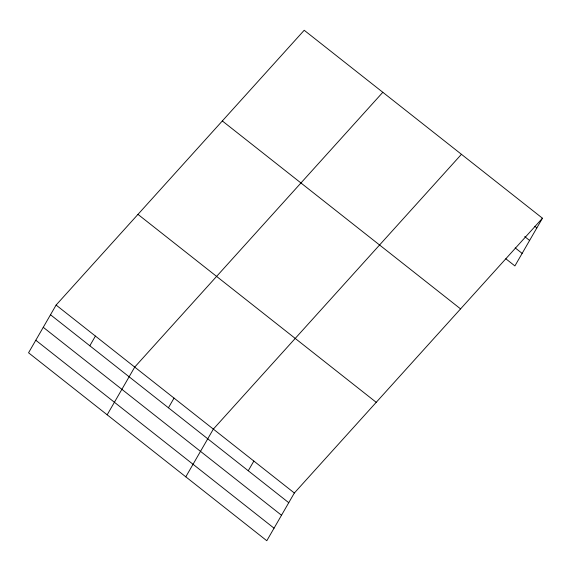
<?xml version="1.0" encoding="UTF-8"?>
<svg xmlns="http://www.w3.org/2000/svg" width="571" height="571" viewBox="0 0 571 571"><rect width="100%" height="100%" fill="white"/><g stroke="black" fill="none" stroke-linecap="round" stroke-linejoin="round"><path stroke-width="0.86" d="M56.101 305.064L28.55 352.792L266.8 540.73L294.35 493.009L542.45 218.208L304.2 30.27L56.101 305.064L294.35 493.009M89.818 345.776L95.414 336.076M107.17 414.81L134.727 367.089L382.82 92.288M168.438 407.794L174.041 398.094M185.796 476.835L213.347 429.107L461.447 154.313M248.249 470.754L253.852 461.061M542.45 218.208L514.899 265.936L505.82 258.77M534.756 226.259L536.847 227.908M524.72 236.601L529.602 240.455M515.156 247.878L522.144 253.388M222.326 120.952L460.576 308.897M137.975 214.382L376.225 402.327M50.505 314.764L288.755 502.708M43.26 327.311L281.51 515.256M35.795 340.245L274.044 528.182"/></g></svg>
